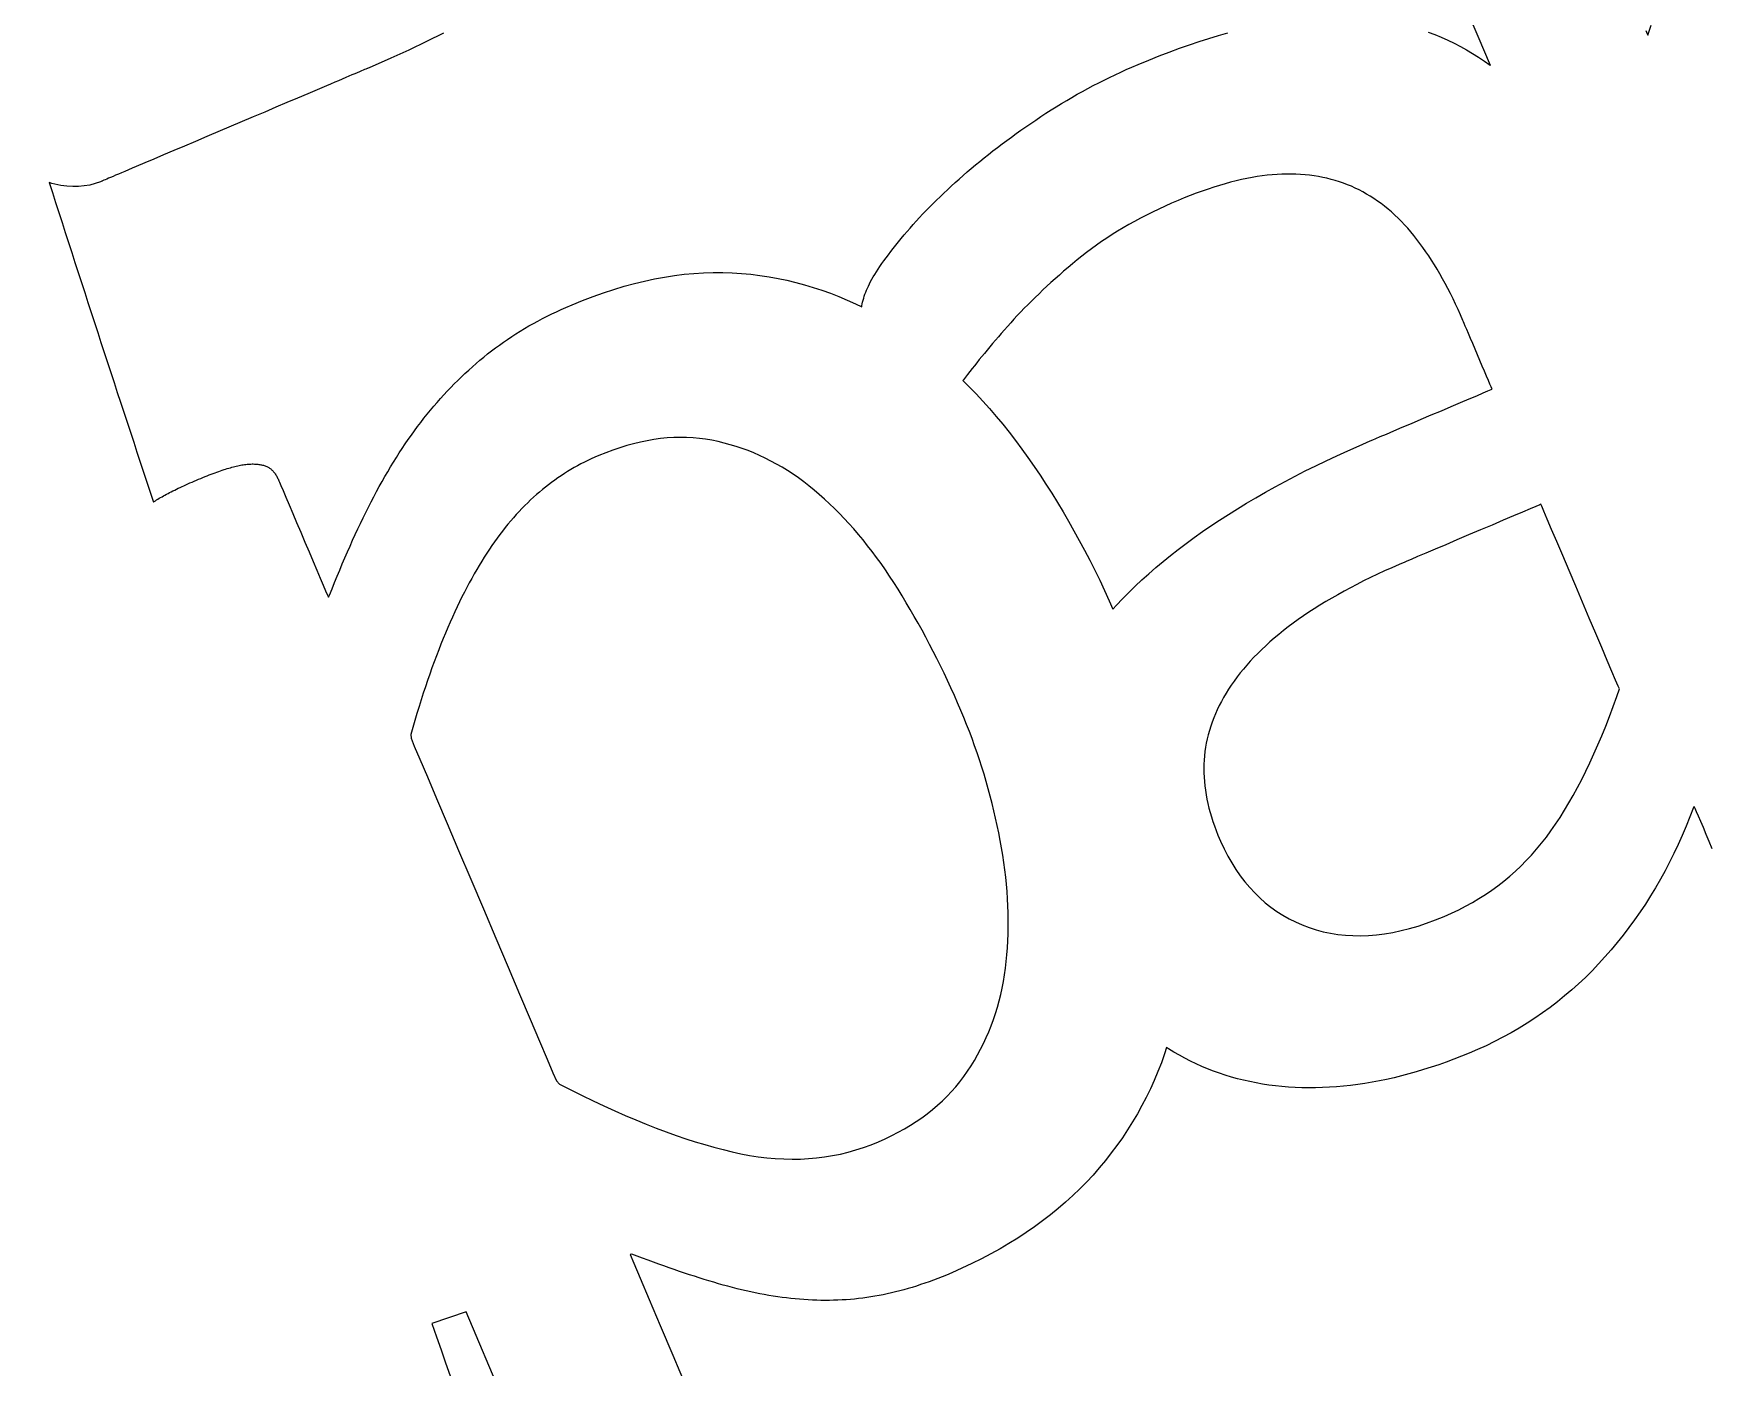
# Model space of a CAD drawing. Header units: millimetres. Extents: x 47 to 159, y 49 to 299.
# Drawn here: x 63 to 72.03, y 167.22 to 174.39 of the extents above; entities that cross this region are included whole.
import ezdxf

# ---------------------------------------------------------------- set-up
doc = ezdxf.new("R2010")
doc.units = ezdxf.units.MM

# ---------------------------------------------------------------- blocks, each defined once
blk = doc.blocks.new('angel 01')
for points in [[(-50.628, 121.2068), (-50.6446, 121.246), (-50.6608, 121.2841), (-50.6761, 121.3201), (-50.6901, 121.3531), (-50.7023, 121.382), (-50.7125, 121.4059), (-50.7201, 121.4238), (-50.7247, 121.4347), (-50.7291, 121.4291), (-50.7485, 121.3782), (-50.7687, 121.328), (-50.7897, 121.2786), (-50.8116, 121.2299), (-50.8343, 121.1819), (-50.8578, 121.1347), (-50.8822, 121.0882), (-50.9074, 121.0424), (-50.9335, 120.9973), (-50.9603, 120.953), (-50.988, 120.9094), (-51.0165, 120.8665), (-51.0459, 120.8243), (-51.0761, 120.7829), (-51.1071, 120.7422), (-51.1389, 120.7023), (-51.1716, 120.663), (-51.2051, 120.6246), (-51.2393, 120.587), (-51.2744, 120.5505), (-51.3102, 120.5151), (-51.3467, 120.4806), (-51.384, 120.4472), (-51.4221, 120.4148), (-51.461, 120.3835), (-51.5006, 120.3532), (-51.541, 120.3239), (-51.5821, 120.2956), (-51.624, 120.2683), (-51.6667, 120.2421), (-51.7101, 120.2169), (-51.7543, 120.1928), (-51.7993, 120.1696), (-51.845, 120.1475), (-51.8915, 120.1264), (-51.9357, 120.1076), (-51.977, 120.0908), (-52.018, 120.0748), (-52.0589, 120.0596), (-52.0996, 120.0452), (-52.1401, 120.0315), (-52.1805, 120.0187), (-52.2206, 120.0067), (-52.2606, 119.9955), (-52.3003, 119.985), (-52.3399, 119.9754), (-52.3794, 119.9665), (-52.4186, 119.9584), (-52.4576, 119.9512), (-52.4965, 119.9447), (-52.5351, 119.939), (-52.5736, 119.9341), (-52.6119, 119.93), (-52.65, 119.9266), (-52.6877, 119.9241), (-52.7251, 119.9223), (-52.7622, 119.9213), (-52.7989, 119.921), (-52.8353, 119.9216), (-52.8714, 119.9229), (-52.9072, 119.9251), (-52.9427, 119.9279), (-52.9778, 119.9316), (-53.0126, 119.9361), (-53.0471, 119.9413), (-53.0812, 119.9473), (-53.1151, 119.9541), (-53.1486, 119.9616), (-53.1818, 119.9699), (-53.2146, 119.979), (-53.2472, 119.9889), (-53.2793, 119.9995), (-53.3111, 120.011), (-53.3426, 120.0232), (-53.3736, 120.0361), (-53.4043, 120.0499), (-53.4346, 120.0644), (-53.4646, 120.0797), (-53.4942, 120.0958), (-53.5235, 120.1126), (-53.5524, 120.1302), (-53.5628, 120.137), (-53.574, 120.1033), (-53.5913, 120.0553), (-53.6098, 120.0079), (-53.6295, 119.9612), (-53.6504, 119.9151), (-53.6725, 119.8697), (-53.6958, 119.825), (-53.7202, 119.7809), (-53.7459, 119.7375), (-53.7727, 119.6948), (-53.8008, 119.6527), (-53.83, 119.6112), (-53.8604, 119.5705), (-53.892, 119.5303), (-53.9248, 119.4909), (-53.9588, 119.4521), (-53.994, 119.4143), (-54.0303, 119.3773), (-54.0679, 119.3411), (-54.1066, 119.3059), (-54.1465, 119.2715), (-54.1876, 119.2379), (-54.2299, 119.2053), (-54.2733, 119.1735), (-54.318, 119.1426), (-54.3638, 119.1125), (-54.4108, 119.0833), (-54.459, 119.055), (-54.5084, 119.0276), (-54.559, 119.001), (-54.6107, 118.9753), (-54.6637, 118.9505), (-54.7178, 118.9266), (-54.7474, 118.9141), (-54.7707, 118.9046), (-54.7939, 118.8955), (-54.817, 118.8867), (-54.84, 118.8782), (-54.8629, 118.8702), (-54.8858, 118.8624), (-54.9085, 118.855), (-54.9312, 118.848), (-54.9538, 118.8413), (-54.9763, 118.8349), (-54.9987, 118.8289), (-55.021, 118.8232), (-55.0433, 118.8179), (-55.0655, 118.8129), (-55.0875, 118.8083), (-55.1095, 118.804), (-55.1314, 118.8001), (-55.1533, 118.7965), (-55.1753, 118.7932), (-55.1974, 118.7902), (-55.2195, 118.7876), (-55.2417, 118.7852), (-55.264, 118.7832), (-55.2863, 118.7815), (-55.3088, 118.7801), (-55.3313, 118.7791), (-55.3539, 118.7783), (-55.3765, 118.7779), (-55.3993, 118.7778), (-55.4221, 118.778), (-55.4449, 118.7785), (-55.4679, 118.7793), (-55.4909, 118.7805), (-55.514, 118.7819), (-55.5371, 118.7837), (-55.5605, 118.7858), (-55.5839, 118.7882), (-55.6074, 118.7909), (-55.6311, 118.7938), (-55.6548, 118.7971), (-55.6787, 118.8007), (-55.7026, 118.8046), (-55.7267, 118.8088), (-55.7509, 118.8133), (-55.7751, 118.8181), (-55.7995, 118.8233), (-55.824, 118.8287), (-55.8486, 118.8344), (-55.8733, 118.8404), (-55.8981, 118.8467), (-55.9231, 118.8534), (-55.9481, 118.8603), (-55.9732, 118.8675), (-55.9986, 118.875), (-56.0243, 118.8827), (-56.0502, 118.8906), (-56.0763, 118.8988), (-56.1028, 118.9073), (-56.1294, 118.9159), (-56.1564, 118.9249), (-56.1836, 118.934), (-56.211, 118.9434), (-56.2387, 118.953), (-56.2667, 118.9629), (-56.2949, 118.973), (-56.3233, 118.9834), (-56.3521, 118.994), (-56.3811, 119.0048), (-56.4103, 119.0159), (-56.4398, 119.0272), (-56.4484, 119.024), (-56.429, 118.9784), (-56.3943, 118.8965), (-56.3462, 118.7832), (-56.2869, 118.6435), (-56.2185, 118.4824), (-56.1431, 118.3048)], [(-52.156, 125.5986), (-52.1204, 125.5853), (-52.0854, 125.5709), (-52.0508, 125.5555), (-52.0167, 125.5391), (-51.983, 125.5217), (-51.9499, 125.5033), (-51.9172, 125.4839), (-51.8849, 125.4636), (-51.8532, 125.4423), (-51.8219, 125.4199), (-51.8215, 125.4196), (-51.8874, 125.5749), (-51.9605, 125.7471)], [(-50.986, 125.6068), (-50.9784, 125.5889), (-50.9752, 125.5812), (-50.9561, 125.6355)]]:
    blk.add_lwpolyline(points)
for points in [[(-57.1349, 118.2545), (-57.331, 118.7166), (-57.5144, 118.6527, 0.004272), (-55.9068, 114.1632)], [(-57.4515, 125.5929), (-57.5442, 125.547), (-57.6391, 125.5019), (-57.7363, 125.4576), (-57.8358, 125.4141), (-57.861, 125.4033), (-57.8626, 125.4026), (-57.8627, 125.4026), (-57.8627, 125.4026), (-57.8629, 125.4025), (-57.8635, 125.4022), (-57.8661, 125.4011), (-57.8704, 125.3993), (-57.8764, 125.3968), (-57.884, 125.3936), (-57.8931, 125.3897), (-57.9038, 125.3851), (-57.916, 125.38), (-57.9296, 125.3742), (-57.9445, 125.3679), (-57.9607, 125.361), (-57.9782, 125.3536), (-57.9968, 125.3456), (-58.0166, 125.3372), (-58.0375, 125.3284), (-58.0594, 125.3191), (-58.0823, 125.3094), (-58.1309, 125.2888), (-58.1826, 125.2668), (-58.2373, 125.2436), (-58.2943, 125.2194), (-58.3533, 125.1943), (-58.4139, 125.1686), (-58.4756, 125.1424), (-58.7249, 125.0366), (-58.7857, 125.0108), (-58.845, 124.9856), (-58.9025, 124.9612), (-58.9576, 124.9378), (-59.01, 124.9156), (-59.0592, 124.8947), (-59.1048, 124.8753), (-59.1261, 124.8663), (-59.1464, 124.8577), (-59.1655, 124.8496), (-59.1835, 124.842), (-59.2002, 124.8349), (-59.2156, 124.8283), (-59.2297, 124.8223), (-59.2425, 124.8169), (-59.2537, 124.8121), (-59.2635, 124.808), (-59.2718, 124.8045), (-59.2784, 124.8016), (-59.2834, 124.7995), (-59.2867, 124.7981), (-59.2882, 124.7975), (-59.2889, 124.7972), (-59.2906, 124.7965), (-59.2977, 124.7936), (-59.3262, 124.7837), (-59.3553, 124.7761), (-59.385, 124.7709), (-59.4153, 124.768), (-59.4462, 124.7676), (-59.4777, 124.7695), (-59.5098, 124.7738), (-59.5424, 124.7805), (-59.5588, 124.7848), (-59.5734, 124.7896, 0.00162), (-59.0126, 123.0706), (-59.0083, 123.0736), (-59.0018, 123.078), (-58.995, 123.0824), (-58.988, 123.0868), (-58.9809, 123.0912), (-58.9735, 123.0955), (-58.9659, 123.0999), (-58.9582, 123.1042), (-58.9502, 123.1086), (-58.9421, 123.113), (-58.9337, 123.1175), (-58.9251, 123.122), (-58.9162, 123.1265), (-58.9072, 123.1311), (-58.8979, 123.1357), (-58.8884, 123.1403), (-58.8787, 123.145), (-58.8688, 123.1496), (-58.8586, 123.1544), (-58.8483, 123.1591), (-58.8377, 123.1639), (-58.8269, 123.1687), (-58.8159, 123.1736), (-58.8046, 123.1784), (-58.7932, 123.1834), (-58.7813, 123.1884), (-58.7692, 123.1935), (-58.7574, 123.1984), (-58.7458, 123.2032), (-58.7344, 123.2078), (-58.7232, 123.2123), (-58.7123, 123.2166), (-58.7015, 123.2207), (-58.691, 123.2247), (-58.6808, 123.2286), (-58.6707, 123.2322), (-58.6609, 123.2358), (-58.6513, 123.2391), (-58.642, 123.2423), (-58.6328, 123.2454), (-58.6239, 123.2483), (-58.6152, 123.251), (-58.6068, 123.2536), (-58.5985, 123.256), (-58.5904, 123.2584), (-58.5823, 123.2606), (-58.5744, 123.2627), (-58.5666, 123.2646), (-58.5589, 123.2663), (-58.5513, 123.2679), (-58.5438, 123.2694), (-58.5365, 123.2707), (-58.5293, 123.2718), (-58.5221, 123.2728), (-58.5151, 123.2737), (-58.5082, 123.2744), (-58.5015, 123.275), (-58.4948, 123.2754), (-58.4882, 123.2757), (-58.4818, 123.2758), (-58.4755, 123.2758), (-58.4692, 123.2757), (-58.4632, 123.2754), (-58.4573, 123.275), (-58.4516, 123.2745), (-58.446, 123.2738), (-58.4406, 123.273), (-58.4354, 123.2721), (-58.4303, 123.2711), (-58.4254, 123.27), (-58.4206, 123.2687), (-58.416, 123.2673), (-58.4115, 123.2658), (-58.4072, 123.2641), (-58.4031, 123.2624), (-58.3991, 123.2605), (-58.3953, 123.2585), (-58.3916, 123.2564), (-58.3881, 123.2542), (-58.3848, 123.2517), (-58.3815, 123.249), (-58.3782, 123.2462), (-58.3751, 123.2433), (-58.372, 123.2402), (-58.3689, 123.2369), (-58.3659, 123.2335), (-58.363, 123.2299), (-58.3602, 123.2262), (-58.3574, 123.2223), (-58.3547, 123.2182), (-58.352, 123.214), (-58.3494, 123.2096), (-58.3469, 123.2051), (-58.3445, 123.2003), (-58.3421, 123.1955), (-58.3398, 123.1904), (-58.3378, 123.186), (-58.3345, 123.1781), (-58.3267, 123.1598), (-58.3151, 123.1325), (-58.3003, 123.0977), (-58.2829, 123.0565), (-58.2633, 123.0103), (-58.2422, 122.9606), (-58.2201, 122.9086), (-58.1976, 122.8556), (-58.1753, 122.803), (-58.1537, 122.7522), (-58.1334, 122.7044), (-58.115, 122.6611), (-58.0991, 122.6236), (-58.0862, 122.5931), (-58.0768, 122.5711), (-58.0716, 122.5588), (-58.0653, 122.5706), (-58.0517, 122.6049), (-58.0381, 122.6389), (-58.0244, 122.6725), (-58.0106, 122.7056), (-57.9968, 122.7384), (-57.9829, 122.7707), (-57.969, 122.8027), (-57.955, 122.8342), (-57.941, 122.8653), (-57.9269, 122.8961), (-57.9127, 122.9264), (-57.8985, 122.9563), (-57.8843, 122.9859), (-57.87, 123.015), (-57.8556, 123.0437), (-57.8412, 123.072), (-57.8267, 123.0999), (-57.8122, 123.1275), (-57.7975, 123.1546), (-57.7826, 123.1815), (-57.7676, 123.208), (-57.7524, 123.2341), (-57.7371, 123.2599), (-57.7216, 123.2854), (-57.7059, 123.3106), (-57.69, 123.3354), (-57.6741, 123.3598), (-57.6579, 123.3839), (-57.6416, 123.4077), (-57.6251, 123.4312), (-57.6084, 123.4543), (-57.5916, 123.4771), (-57.5746, 123.4995), (-57.5575, 123.5216), (-57.5402, 123.5434), (-57.5227, 123.5648), (-57.505, 123.586), (-57.4871, 123.6068), (-57.469, 123.6274), (-57.4507, 123.6476), (-57.4322, 123.6676), (-57.4135, 123.6872), (-57.3946, 123.7066), (-57.3755, 123.7256), (-57.3561, 123.7444), (-57.3366, 123.7629), (-57.3168, 123.781), (-57.2969, 123.7989), (-57.2767, 123.8165), (-57.2564, 123.8338), (-57.2358, 123.8507), (-57.215, 123.8674), (-57.194, 123.8838), (-57.1728, 123.8998), (-57.1513, 123.9155), (-57.1295, 123.931), (-57.1074, 123.9461), (-57.0851, 123.961), (-57.0624, 123.9757), (-57.0394, 123.99), (-57.0161, 124.0041), (-56.9926, 124.0179), (-56.9687, 124.0314), (-56.9445, 124.0446), (-56.9201, 124.0576), (-56.8953, 124.0702), (-56.8703, 124.0826), (-56.8449, 124.0947), (-56.8193, 124.1065), (-56.7934, 124.1181), (-56.761, 124.1319), (-56.704, 124.1551), (-56.6474, 124.1766), (-56.5913, 124.1965), (-56.5355, 124.2147), (-56.4802, 124.2312), (-56.4254, 124.2461), (-56.3709, 124.2594), (-56.3169, 124.271), (-56.2633, 124.2809), (-56.2101, 124.2892), (-56.1573, 124.2958), (-56.105, 124.3008), (-56.053, 124.3041), (-56.0015, 124.3058), (-55.9505, 124.3059), (-55.8998, 124.3042), (-55.8496, 124.301), (-55.7998, 124.2961), (-55.7504, 124.2898), (-55.7015, 124.2823), (-55.653, 124.2735), (-55.605, 124.2635), (-55.5574, 124.2521), (-55.5103, 124.2395), (-55.4636, 124.2256), (-55.4174, 124.2105), (-55.3716, 124.194), (-55.3262, 124.1763), (-55.2814, 124.1573), (-55.2369, 124.137), (-55.2028, 124.1203), (-55.2019, 124.126), (-55.2001, 124.1362), (-55.1978, 124.1466), (-55.1953, 124.157), (-55.1923, 124.1675), (-55.189, 124.178), (-55.1854, 124.1887), (-55.1814, 124.1995), (-55.1771, 124.2104), (-55.1724, 124.2213), (-55.1672, 124.2327), (-55.1614, 124.2444), (-55.155, 124.2566), (-55.1481, 124.2692), (-55.1406, 124.2822), (-55.1324, 124.2956), (-55.1238, 124.3094), (-55.1145, 124.3237), (-55.1047, 124.3384), (-55.0942, 124.3535), (-55.0832, 124.369), (-55.0717, 124.3849), (-55.0595, 124.4013), (-55.0468, 124.4181), (-55.0335, 124.4353), (-55.0196, 124.4529), (-55.0052, 124.4709), (-54.9902, 124.4893), (-54.9749, 124.5077), (-54.9591, 124.5262), (-54.9431, 124.5447), (-54.9266, 124.5633), (-54.9098, 124.5818), (-54.8926, 124.6005), (-54.875, 124.6192), (-54.8571, 124.6379), (-54.8388, 124.6566), (-54.8201, 124.6754), (-54.8011, 124.6943), (-54.7817, 124.7132), (-54.7619, 124.7321), (-54.7417, 124.751), (-54.7212, 124.77), (-54.7003, 124.7891), (-54.6791, 124.8082), (-54.6575, 124.8273), (-54.6355, 124.8463), (-54.6133, 124.8653), (-54.5907, 124.8842), (-54.5677, 124.9031), (-54.5445, 124.9219), (-54.5209, 124.9407), (-54.4969, 124.9594), (-54.4727, 124.9781), (-54.4481, 124.9967), (-54.4232, 125.0153), (-54.3979, 125.0338), (-54.3723, 125.0523), (-54.3464, 125.0707), (-54.3202, 125.089), (-54.2936, 125.1074), (-54.2667, 125.1256), (-54.2394, 125.1438), (-54.212, 125.1618), (-54.1843, 125.1796), (-54.1565, 125.197), (-54.1285, 125.2141), (-54.1004, 125.231), (-54.0721, 125.2475), (-54.0436, 125.2638), (-54.015, 125.2798), (-53.9862, 125.2954), (-53.9572, 125.3108), (-53.9281, 125.3258), (-53.8988, 125.3406), (-53.8693, 125.3551), (-53.8397, 125.3693), (-53.8099, 125.3831), (-53.7799, 125.3967), (-53.7498, 125.41), (-53.7152, 125.4248), (-53.659, 125.4481), (-53.6035, 125.4702), (-53.5486, 125.4913), (-53.4943, 125.5112), (-53.4407, 125.53), (-53.3878, 125.5476), (-53.3355, 125.5642), (-53.2838, 125.5796), (-53.2328, 125.5939)]]:
    blk.add_lwpolyline(points, format="xyb")
for points in [[(-54.6582, 123.7241), (-54.625, 123.6911), (-54.588, 123.6529), (-54.5514, 123.6136), (-54.5153, 123.5733), (-54.4797, 123.5319), (-54.4445, 123.4896), (-54.4099, 123.4462), (-54.3756, 123.4017), (-54.3419, 123.3563), (-54.3087, 123.3099), (-54.2759, 123.2629), (-54.2437, 123.2153), (-54.212, 123.167), (-54.1808, 123.1182), (-54.1501, 123.0687), (-54.1199, 123.0186), (-54.0902, 122.9679), (-54.0611, 122.9165), (-54.0324, 122.8645), (-54.0043, 122.8119), (-53.9766, 122.7587), (-53.9495, 122.7048), (-53.9229, 122.6504), (-53.8968, 122.5953), (-53.8712, 122.5395), (-53.8516, 122.4955), (-53.8322, 122.5169), (-53.7997, 122.5512), (-53.7662, 122.5852), (-53.7315, 122.6189), (-53.6958, 122.6525), (-53.6589, 122.6857), (-53.621, 122.7188), (-53.5819, 122.7516), (-53.5417, 122.7841), (-53.5004, 122.8164), (-53.458, 122.8485), (-53.4145, 122.8803), (-53.37, 122.9119), (-53.3244, 122.9431), (-53.2779, 122.974), (-53.2305, 123.0046), (-53.1821, 123.0348), (-53.1328, 123.0648), (-53.0826, 123.0945), (-53.0314, 123.1238), (-52.9792, 123.1528), (-52.9261, 123.1816), (-52.8721, 123.21), (-52.8171, 123.2381), (-52.7612, 123.2659), (-52.7044, 123.2933), (-52.6466, 123.3205), (-52.5878, 123.3473), (-52.5281, 123.3739), (-52.4675, 123.4001), (-52.4532, 123.4062), (-52.4382, 123.4125), (-52.4136, 123.423), (-52.3807, 123.437), (-52.3408, 123.4539), (-52.2954, 123.4732), (-52.2457, 123.4942), (-52.1932, 123.5165), (-52.1392, 123.5394), (-52.0851, 123.5624), (-52.0323, 123.5848), (-51.9821, 123.6061), (-51.9358, 123.6258), (-51.8949, 123.6431), (-51.8608, 123.6576), (-51.8347, 123.6687), (-51.818, 123.6758), (-51.8121, 123.6783), (-51.8135, 123.6816), (-51.8175, 123.691), (-51.8238, 123.7057), (-51.832, 123.725), (-51.8418, 123.7481), (-51.8529, 123.7742), (-51.8649, 123.8026), (-51.8776, 123.8324), (-51.8905, 123.8629), (-51.9034, 123.8934), (-51.916, 123.923), (-51.9279, 123.9511), (-51.9388, 123.9767), (-51.9484, 123.9992), (-51.9563, 124.0178), (-51.9622, 124.0317), (-51.9657, 124.0402), (-51.9689, 124.0475), (-51.9819, 124.0775), (-51.9951, 124.1069), (-52.0085, 124.1358), (-52.0221, 124.1642), (-52.0358, 124.192), (-52.0498, 124.2192), (-52.064, 124.2459), (-52.0784, 124.2721), (-52.0929, 124.2977), (-52.1077, 124.3228), (-52.1226, 124.3473), (-52.1377, 124.3713), (-52.1531, 124.3947), (-52.1686, 124.4176), (-52.1843, 124.4399), (-52.2002, 124.4617), (-52.2163, 124.483), (-52.2326, 124.5037), (-52.2491, 124.5238), (-52.2659, 124.5432), (-52.283, 124.562), (-52.3003, 124.5802), (-52.3178, 124.5978), (-52.3356, 124.6147), (-52.3537, 124.631), (-52.372, 124.6467), (-52.3906, 124.6618), (-52.4094, 124.6762), (-52.4285, 124.69), (-52.4478, 124.7031), (-52.4674, 124.7157), (-52.4872, 124.7276), (-52.5073, 124.7389), (-52.5276, 124.7495), (-52.5481, 124.7596), (-52.569, 124.769), (-52.5902, 124.7777), (-52.6117, 124.7859), (-52.6334, 124.7934), (-52.6555, 124.8003), (-52.6778, 124.8065), (-52.7005, 124.8122), (-52.7234, 124.8172), (-52.7466, 124.8216), (-52.7701, 124.8254), (-52.7939, 124.8285), (-52.818, 124.831), (-52.8424, 124.8329), (-52.8671, 124.8341), (-52.892, 124.8347), (-52.9173, 124.8347), (-52.9428, 124.834), (-52.9687, 124.8328), (-52.9949, 124.8309), (-53.0214, 124.8283), (-53.0484, 124.8251), (-53.0758, 124.8211), (-53.1036, 124.8165), (-53.1318, 124.8111), (-53.1603, 124.8051), (-53.1893, 124.7983), (-53.2187, 124.7909), (-53.2485, 124.7828), (-53.2787, 124.774), (-53.3092, 124.7645), (-53.3402, 124.7543), (-53.3716, 124.7434), (-53.4034, 124.7318), (-53.4356, 124.7195), (-53.4682, 124.7065), (-53.5012, 124.6929), (-53.5361, 124.6778), (-53.5709, 124.6623), (-53.6051, 124.6465), (-53.6387, 124.6304), (-53.6716, 124.614), (-53.704, 124.5972), (-53.7357, 124.5802), (-53.7668, 124.5629), (-53.7973, 124.5453), (-53.8272, 124.5274), (-53.8565, 124.5091), (-53.8852, 124.4906), (-53.9133, 124.4718), (-53.9408, 124.4527), (-53.9676, 124.4333), (-53.9939, 124.4136), (-54.0195, 124.3936), (-54.0446, 124.3733), (-54.069, 124.3529), (-54.0931, 124.3325), (-54.1167, 124.3121), (-54.1399, 124.2919), (-54.1626, 124.2717), (-54.1849, 124.2516), (-54.2068, 124.2315), (-54.2282, 124.2116), (-54.2492, 124.1917), (-54.2698, 124.1719), (-54.2899, 124.1521), (-54.3096, 124.1325), (-54.3289, 124.1129), (-54.3477, 124.0934), (-54.3661, 124.0739), (-54.3841, 124.0545), (-54.4016, 124.0353), (-54.4187, 124.016), (-54.4355, 123.9969), (-54.4519, 123.978), (-54.4679, 123.9594), (-54.4836, 123.9411), (-54.4989, 123.9231), (-54.5139, 123.9053), (-54.5285, 123.8878), (-54.5428, 123.8706), (-54.5568, 123.8536), (-54.5703, 123.8369), (-54.5836, 123.8205), (-54.5965, 123.8043), (-54.609, 123.7885), (-54.6212, 123.7729), (-54.633, 123.7575), (-54.6445, 123.7424), (-54.6556, 123.7276)], [(-54.6693, 121.9497), (-54.6868, 121.9905), (-54.7046, 122.031), (-54.7227, 122.0712), (-54.7411, 122.1111), (-54.7598, 122.1506), (-54.7788, 122.1899), (-54.7981, 122.2289), (-54.8177, 122.2676), (-54.8376, 122.3059), (-54.8577, 122.344), (-54.8782, 122.3817), (-54.899, 122.4192), (-54.92, 122.4564), (-54.9414, 122.4932), (-54.963, 122.5298), (-54.9849, 122.566), (-55.0072, 122.602), (-55.0297, 122.6376), (-55.0525, 122.6725), (-55.0756, 122.7067), (-55.099, 122.7402), (-55.1227, 122.773), (-55.1467, 122.8051), (-55.171, 122.8365), (-55.1956, 122.8672), (-55.2205, 122.8971), (-55.2458, 122.9264), (-55.2713, 122.955), (-55.2971, 122.9829), (-55.3232, 123.01), (-55.3497, 123.0365), (-55.3764, 123.0622), (-55.4034, 123.0873), (-55.4308, 123.1116), (-55.4584, 123.1352), (-55.4864, 123.158), (-55.5147, 123.1799), (-55.5433, 123.2008), (-55.5722, 123.2208), (-55.6014, 123.2399), (-55.6309, 123.258), (-55.6607, 123.2753), (-55.6908, 123.2916), (-55.7213, 123.3069), (-55.752, 123.3214), (-55.783, 123.3349), (-55.8144, 123.3475), (-55.846, 123.3591), (-55.878, 123.3698), (-55.9103, 123.3796), (-55.9429, 123.3885), (-55.9758, 123.3964), (-56.009, 123.4034), (-56.0425, 123.4091), (-56.0762, 123.4135), (-56.1102, 123.4166), (-56.1446, 123.4183), (-56.1792, 123.4188), (-56.2141, 123.4179), (-56.2493, 123.4157), (-56.2848, 123.4122), (-56.3205, 123.4074), (-56.3566, 123.4012), (-56.3929, 123.3937), (-56.4296, 123.3849), (-56.4665, 123.3748), (-56.5037, 123.3634), (-56.5412, 123.3506), (-56.579, 123.3365), (-56.617, 123.3211), (-56.6386, 123.3119), (-56.6574, 123.3033), (-56.6761, 123.2945), (-56.6946, 123.2854), (-56.713, 123.2759), (-56.7311, 123.2661), (-56.7492, 123.2561), (-56.767, 123.2457), (-56.7847, 123.235), (-56.8022, 123.224), (-56.8195, 123.2127), (-56.8367, 123.2011), (-56.8537, 123.1892), (-56.8705, 123.1769), (-56.8872, 123.1644), (-56.9037, 123.1515), (-56.92, 123.1384), (-56.9362, 123.125), (-56.9522, 123.1111), (-56.968, 123.097), (-56.9838, 123.0824), (-56.9994, 123.0674), (-57.0149, 123.052), (-57.0303, 123.0363), (-57.0456, 123.0201), (-57.0607, 123.0036), (-57.0758, 122.9867), (-57.0907, 122.9694), (-57.1054, 122.9517), (-57.1201, 122.9336), (-57.1346, 122.9152), (-57.149, 122.8963), (-57.1633, 122.8771), (-57.1775, 122.8575), (-57.1915, 122.8375), (-57.2055, 122.817), (-57.2193, 122.7961), (-57.2331, 122.7747), (-57.2467, 122.7529), (-57.2603, 122.7305), (-57.2738, 122.7077), (-57.2872, 122.6843), (-57.3006, 122.6605), (-57.3138, 122.6362), (-57.3269, 122.6115), (-57.34, 122.5862), (-57.353, 122.5605), (-57.3659, 122.5343), (-57.3787, 122.5076), (-57.3914, 122.4804), (-57.404, 122.4527), (-57.4165, 122.4246), (-57.429, 122.396), (-57.4414, 122.3667), (-57.4538, 122.337), (-57.466, 122.3066), (-57.4782, 122.2756), (-57.4902, 122.2441), (-57.5022, 122.212), (-57.5141, 122.1793), (-57.5259, 122.146), (-57.5376, 122.1122), (-57.5492, 122.0778), (-57.5608, 122.0428), (-57.5722, 122.0072), (-57.5835, 121.971), (-57.5948, 121.9342), (-57.606, 121.8969), (-57.6171, 121.8589), (-57.6281, 121.8204), (-57.627, 121.8006), (-57.6093, 121.7591), (-57.5793, 121.6884), (-57.5387, 121.5927), (-57.4892, 121.4761), (-57.4327, 121.3428), (-57.3707, 121.197), (-57.3052, 121.0427), (-57.2379, 120.8841), (-57.1706, 120.7254), (-57.1049, 120.5706), (-57.0427, 120.4241), (-56.9857, 120.2898), (-56.9357, 120.172), (-56.8944, 120.0748), (-56.8636, 120.0023), (-56.8451, 119.9587), (-56.8281, 119.9411), (-56.7671, 119.9099), (-56.707, 119.88), (-56.6476, 119.8512), (-56.589, 119.8237), (-56.5313, 119.7974), (-56.4743, 119.7724), (-56.4182, 119.7485), (-56.3628, 119.7259), (-56.3083, 119.7044), (-56.2545, 119.6842), (-56.2015, 119.6653), (-56.1493, 119.6475), (-56.098, 119.631), (-56.0474, 119.6156), (-55.9976, 119.6015), (-55.9486, 119.5887), (-55.9004, 119.577), (-55.8529, 119.5666), (-55.8059, 119.5578), (-55.7594, 119.5506), (-55.7132, 119.5449), (-55.6675, 119.5408), (-55.6222, 119.5383), (-55.5774, 119.5374), (-55.5329, 119.538), (-55.4889, 119.5402), (-55.4454, 119.544), (-55.4022, 119.5494), (-55.3595, 119.5563), (-55.3172, 119.5648), (-55.2753, 119.5749), (-55.2339, 119.5866), (-55.1929, 119.5999), (-55.1523, 119.6147), (-55.1125, 119.6309), (-55.0761, 119.6471), (-55.0408, 119.6641), (-55.0065, 119.6818), (-54.9732, 119.7003), (-54.941, 119.7195), (-54.9097, 119.7395), (-54.8795, 119.7603), (-54.8504, 119.7818), (-54.8222, 119.8041), (-54.7951, 119.8272), (-54.769, 119.851), (-54.7439, 119.8756), (-54.7199, 119.9009), (-54.6968, 119.9271), (-54.6748, 119.9539), (-54.6539, 119.9816), (-54.6339, 120.01), (-54.615, 120.0391), (-54.5969, 120.0686), (-54.5797, 120.0986), (-54.5634, 120.129), (-54.5479, 120.1599), (-54.5333, 120.1912), (-54.5196, 120.2229), (-54.5067, 120.255), (-54.4947, 120.2876), (-54.4836, 120.3206), (-54.4733, 120.3541), (-54.4639, 120.3879), (-54.4553, 120.4223), (-54.4477, 120.457), (-54.4408, 120.4922), (-54.4349, 120.5278), (-54.4298, 120.5638), (-54.4256, 120.6003), (-54.4221, 120.637), (-54.4194, 120.674), (-54.4173, 120.7111), (-54.4158, 120.7484), (-54.4151, 120.786), (-54.415, 120.8237), (-54.4155, 120.8616), (-54.4168, 120.8998), (-54.4186, 120.9381), (-54.4212, 120.9766), (-54.4244, 121.0153), (-54.4283, 121.0542), (-54.4329, 121.0934), (-54.4381, 121.1327), (-54.444, 121.1722), (-54.4505, 121.2119), (-54.4577, 121.2518), (-54.4656, 121.2918), (-54.4739, 121.3317), (-54.4827, 121.3715), (-54.492, 121.4111), (-54.5017, 121.4506), (-54.5118, 121.4899), (-54.5224, 121.5291), (-54.5335, 121.5681), (-54.545, 121.607), (-54.557, 121.6457), (-54.5694, 121.6842), (-54.5823, 121.7226), (-54.5957, 121.7608), (-54.6095, 121.7989), (-54.6237, 121.8369), (-54.6384, 121.8746), (-54.6536, 121.9123)], [(-51.5493, 123.0591), (-51.5564, 123.0561), (-51.5765, 123.0476), (-51.6079, 123.0343), (-51.6488, 123.0169), (-51.6977, 122.9962), (-51.7528, 122.9728), (-51.8124, 122.9475), (-51.8749, 122.921), (-51.9384, 122.894), (-52.0013, 122.8673), (-52.0619, 122.8416), (-52.1186, 122.8175), (-52.1695, 122.7959), (-52.213, 122.7774), (-52.2475, 122.7628), (-52.2711, 122.7528), (-52.2823, 122.748), (-52.3114, 122.7356), (-52.3513, 122.718), (-52.3905, 122.7004), (-52.4288, 122.6826), (-52.4664, 122.6647), (-52.5031, 122.6466), (-52.5391, 122.6284), (-52.5743, 122.6101), (-52.6086, 122.5916), (-52.6422, 122.573), (-52.675, 122.5543), (-52.707, 122.5354), (-52.7382, 122.5164), (-52.7686, 122.4973), (-52.7982, 122.4781), (-52.827, 122.4587), (-52.8551, 122.4392), (-52.8823, 122.4196), (-52.9087, 122.3997), (-52.9344, 122.3797), (-52.9594, 122.3597), (-52.9836, 122.3394), (-53.007, 122.3191), (-53.0297, 122.2986), (-53.0516, 122.278), (-53.0728, 122.2573), (-53.0932, 122.2364), (-53.1129, 122.2155), (-53.1319, 122.1944), (-53.15, 122.1731), (-53.1675, 122.1518), (-53.1841, 122.1303), (-53.2001, 122.1087), (-53.2152, 122.0869), (-53.2297, 122.0651), (-53.2433, 122.043), (-53.2562, 122.0209), (-53.2684, 121.9988), (-53.2798, 121.9766), (-53.2905, 121.9544), (-53.3005, 121.9321), (-53.3097, 121.9098), (-53.3181, 121.8874), (-53.3259, 121.865), (-53.3328, 121.8425), (-53.3391, 121.82), (-53.3446, 121.7974), (-53.3494, 121.7748), (-53.3534, 121.7521), (-53.3566, 121.7294), (-53.3592, 121.7066), (-53.3609, 121.6838), (-53.362, 121.6608), (-53.3625, 121.6378), (-53.3622, 121.6146), (-53.3612, 121.5913), (-53.3596, 121.568), (-53.3573, 121.5445), (-53.3543, 121.5209), (-53.3506, 121.4973), (-53.3463, 121.4735), (-53.3412, 121.4497), (-53.3355, 121.4257), (-53.3291, 121.4017), (-53.322, 121.3776), (-53.3143, 121.3533), (-53.3059, 121.329), (-53.2967, 121.3045), (-53.287, 121.28), (-53.2727, 121.2468), (-53.2537, 121.2063), (-53.2336, 121.1675), (-53.2124, 121.1303), (-53.19, 121.0948), (-53.1665, 121.061), (-53.1419, 121.0287), (-53.1161, 120.9981), (-53.0892, 120.9692), (-53.0612, 120.9419), (-53.0321, 120.9163), (-53.0019, 120.8923), (-52.9705, 120.87), (-52.938, 120.8493), (-52.9044, 120.8303), (-52.8696, 120.813), (-52.8337, 120.7972), (-52.7967, 120.7832), (-52.7589, 120.7709), (-52.7205, 120.7606), (-52.6814, 120.7523), (-52.6417, 120.746), (-52.6014, 120.7416), (-52.5605, 120.7392), (-52.519, 120.7388), (-52.4768, 120.7403), (-52.434, 120.7439), (-52.3906, 120.7493), (-52.3466, 120.7568), (-52.302, 120.7662), (-52.2567, 120.7776), (-52.2108, 120.791), (-52.1643, 120.8063), (-52.1172, 120.8236), (-52.0695, 120.8428), (-52.0298, 120.8602), (-51.9918, 120.8782), (-51.9547, 120.8972), (-51.9184, 120.9172), (-51.8829, 120.9382), (-51.8482, 120.9603), (-51.8144, 120.9833), (-51.7813, 121.0074), (-51.7491, 121.0324), (-51.7177, 121.0585), (-51.6871, 121.0855), (-51.6573, 121.1136), (-51.6283, 121.1427), (-51.6001, 121.1728), (-51.5728, 121.2039), (-51.5463, 121.236), (-51.5205, 121.2692), (-51.4956, 121.3033), (-51.471, 121.3388), (-51.4468, 121.3755), (-51.4228, 121.4135), (-51.3992, 121.4529), (-51.3759, 121.4935), (-51.353, 121.5354), (-51.3303, 121.5787), (-51.308, 121.6232), (-51.286, 121.669), (-51.2643, 121.7162), (-51.243, 121.7646), (-51.222, 121.8143), (-51.2013, 121.8653), (-51.1809, 121.9177), (-51.1608, 121.9713), (-51.1411, 122.0262), (-51.1279, 122.0663), (-51.1343, 122.0814), (-51.1479, 122.1134), (-51.1677, 122.1601), (-51.1927, 122.2191), (-51.222, 122.2881), (-51.2546, 122.3648), (-51.2894, 122.4469), (-51.3256, 122.5321), (-51.3621, 122.6182), (-51.398, 122.7027), (-51.4323, 122.7835), (-51.464, 122.8581), (-51.4921, 122.9243), (-51.5157, 122.9799), (-51.5337, 123.0224), (-51.5453, 123.0496)]]:
    blk.add_lwpolyline(points, close=True)

msp = doc.modelspace()

# ---------------------------------------------------------------- block references
msp.add_blockref('angel 01', (122.6612, 48.8006))

doc.saveas('drawing.dxf')
